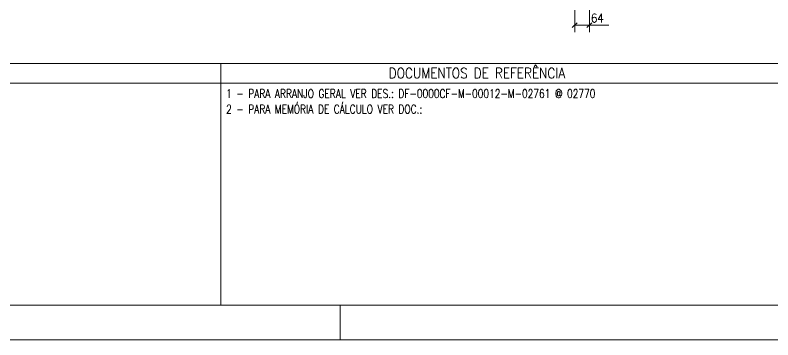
# Model space of a CAD drawing. Header units: millimetres. Extents: x 5 to 846, y 5 to 599.
# Drawn here: x 251.5 to 470.6, y 5 to 99 of the extents above; entities that cross this region are included whole.
import ezdxf

# ---------------------------------------------------------------- set-up
doc = ezdxf.new("R2010")
doc.units = ezdxf.units.MM
doc.linetypes.add('XKITLINE00', pattern=[0])
doc.layers.add('Cota', color=4, linetype='Continuous', lineweight=0)
doc.layers.add('Outro tipo de objeto', color=7, linetype='Continuous', lineweight=0)
doc.styles.add('ROMANS', font='ROMANS__.TTF')
doc.styles.add('SIMPLEX', font='SIMPLEX_.TTF')

# ---------------------------------------------------------------- blocks, each defined once
blk = doc.blocks.new('*A299')
at = {"layer": 'Cota', "color": 7, "linetype": 'XKITLINE00', "lineweight": 0}
for p, q in [((413.33, 118.79), (413.33, 94.07)), ((417.56, 118.79), (417.56, 107.37)), ((417.56, 103.87), (417.56, 94.07)), ((414.04, 96.77), (412.62, 95.36)), ((418.27, 96.77), (416.86, 95.36)), ((413.33, 96.07), (417.56, 96.07)), ((417.56, 96.07), (423.15, 96.07)), ((417.56, 96.07), (423.15, 96.07))]:
    blk.add_line(p, q, dxfattribs=at)
at = {"layer": 'Cota', "color": 3}
for p in [(413.33, 96.07), (417.56, 96.07)]:
    blk.add_point(p, dxfattribs=at)
at = {"layer": 'Cota', "color": 3, "style": 'SIMPLEX', "width": 0.85}
blk.add_text('64', height=2.5, dxfattribs=at).set_placement((418.04, 96.87))

msp = doc.modelspace()

# ---------------------------------------------------------------- linework, layer by layer
at = {"layer": 'Outro tipo de objeto', "color": 5, "linetype": 'XKITLINE00', "lineweight": 0}
for p, q in [((30, 85), (836, 85)), ((311, 15), (311, 85))]:
    msp.add_line(p, q, dxfattribs=at)
at = {"layer": 'Outro tipo de objeto', "color": 4, "linetype": 'XKITLINE00', "lineweight": 0}
msp.add_line((30, 79.3), (476, 79.3), dxfattribs=at)
at = {"layer": 'Outro tipo de objeto', "color": 6, "linetype": 'XKITLINE00', "lineweight": 0}
msp.add_line((30, 15), (836, 15), dxfattribs=at)
at = {"layer": 'Outro tipo de objeto', "color": 2, "linetype": 'XKITLINE00', "lineweight": 0}
msp.add_line((345.5, 15), (345.5, 5), dxfattribs=at)
at = {"layer": 'Outro tipo de objeto', "color": 7, "linetype": 'XKITLINE00', "lineweight": 0}
msp.add_line((5.04, 5.04), (846, 5.04), dxfattribs=at)

# ---------------------------------------------------------------- block references
at = {"lineweight": 0}
msp.add_blockref('*A299', (0, 0), dxfattribs=at)

# ---------------------------------------------------------------- texts
at = {"layer": 'Outro tipo de objeto', "color": 5, "style": 'SIMPLEX', "width": 0.85}
msp.add_text('DOCUMENTOS DE REFERÊNCIA', height=3, dxfattribs=at).set_placement((359.52, 80.68))
at = {"layer": 'Outro tipo de objeto', "color": 3, "style": 'ROMANS', "width": 0.765}
for s, p in [('1 - PARA ARRANJO GERAL VER DES.: DF-0000CF-M-00012-M-02761 @ 02770', (312.5, 75)), ('2 - PARA MEMÓRIA DE CÁLCULO VER DOC.: ', (312.5, 70.5))]:
    msp.add_text(s, height=2.5, dxfattribs=at).set_placement(p)

doc.saveas('drawing.dxf')
